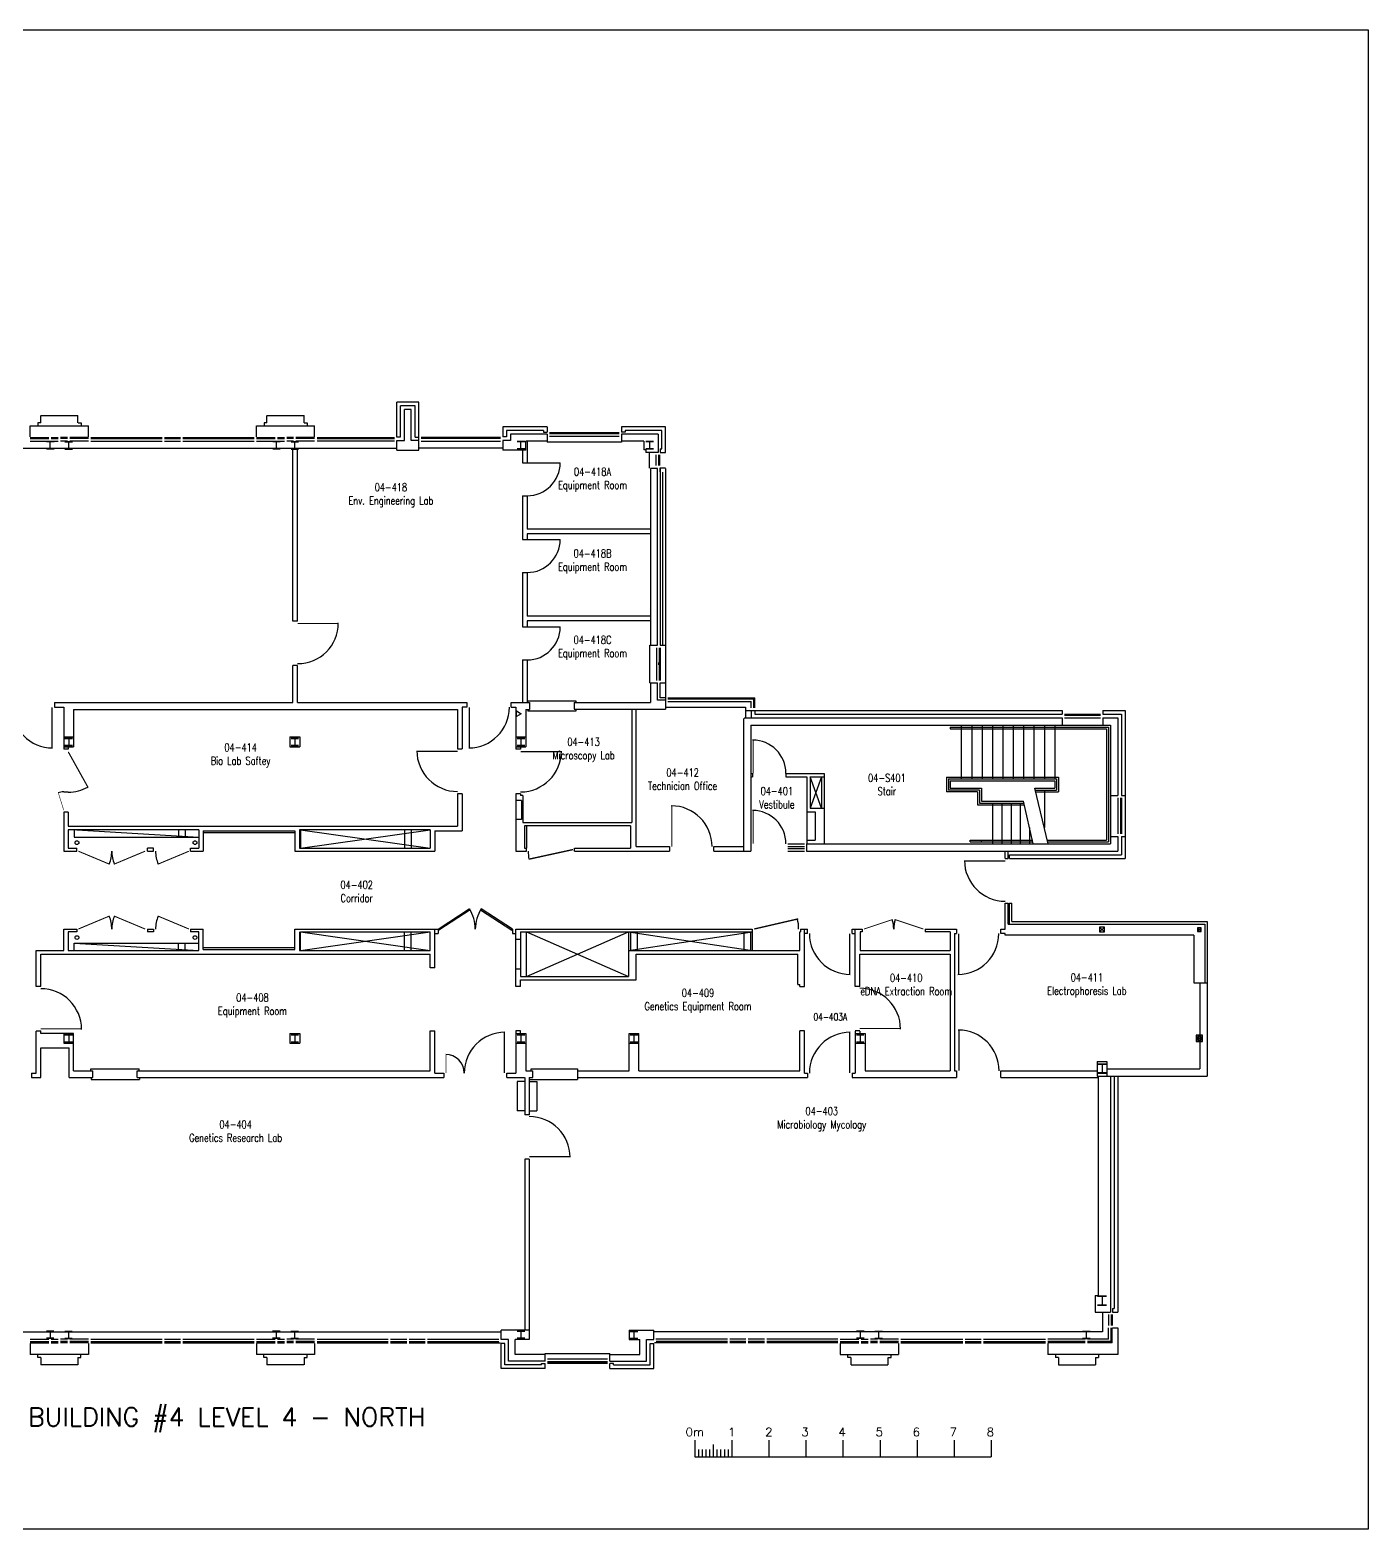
# Model space of a CAD drawing. Extents: x 11182 to 734459, y -1391328 to 152085.
# Drawn here: x 626471 to 662565, y -150949 to -110502 of the extents above; entities that cross this region are included whole.
import ezdxf
from ezdxf.enums import TextEntityAlignment as Align

# ---------------------------------------------------------------- set-up
doc = ezdxf.new("R2010")
doc.units = 0
doc.header["$LTSCALE"] = 500
doc.header["$MEASUREMENT"] = 0
doc.layers.get('0').update_dxf_attribs({"linetype": 'CONTINUOUS'})
doc.layers.add('0_Defpoints', color=106, linetype='CONTINUOUS', plot=False)
for name, color, linetype in [('0_room_data', 7, 'CONTINUOUS'), ('0_text', 7, 'CONTINUOUS'), ('1_Wall_Exist', 251, 'CONTINUOUS'), ('3_Text', 7, 'CONTINUOUS')]:
    doc.layers.add(name, color=color, linetype=linetype)
doc.styles.add('1_200', font='simplex.shx', dxfattribs={"width": 0.75, "height": 460})
doc.styles.get("Standard").update_dxf_attribs({"font": 'ROMANS', "height": 200})

# ---------------------------------------------------------------- blocks, each defined once
blk = doc.blocks.new('room_data')
at = {"layer": '3_Text', "style": '1_200', "width": 0.75}
for tag, p in [('ROOMNUM', (0, 0)), ('ROOMUSE', (0, -575))]:
    blk.add_attdef(tag, text='', height=345, dxfattribs=at).set_placement(p, align=Align.MIDDLE_CENTER)

msp = doc.modelspace()

# ---------------------------------------------------------------- linework, layer by layer
for p, q in [((644402, -148556), (644402, -149002)), ((644502, -148803), (644502, -149002)), ((644602, -148803), (644602, -149002)), ((644702, -148803), (644702, -149002)), ((644802, -148803), (644802, -149002)), ((644902, -148670), (644902, -149002)), ((645002, -148803), (645002, -149002)), ((645102, -148803), (645102, -149002)), ((645202, -148803), (645202, -149002)), ((645302, -148803), (645302, -149002)), ((645402, -148556), (645402, -149002)), ((646402, -148556), (646402, -149002)), ((647402, -148556), (647402, -149002)), ((648402, -148556), (648402, -149002)), ((649402, -148556), (649402, -149002)), ((650402, -148556), (650402, -149002)), ((651402, -148556), (651402, -149002)), ((652402, -148556), (652402, -149002)), ((644402, -149002), (652402, -149002))]:
    msp.add_line(p, q)
at = {"layer": '0_Defpoints'}
msp.add_line((546240, -110502), (662565, -110502), dxfattribs=at)
for points in [[(662565, -150949), (546240, -150949), (546240, -110502)], [(662565, -110502), (662565, -150949)]]:
    msp.add_lwpolyline(points, dxfattribs=at)
at = {"layer": '1_Wall_Exist'}
for p, q in [((626764, -121100), (626764, -120900)), ((626769, -120900), (627764, -120900)), ((627764, -121100), (627764, -120900)), ((632864, -121100), (632864, -120900)), ((632869, -120900), (633864, -120900)), ((633864, -121100), (633864, -120900)), ((636959, -120541), (636369, -120541)), ((636369, -121489), (636369, -120541)), ((636864, -120641), (636464, -120641)), ((636464, -121481), (636464, -120641)), ((636756, -120741), (636572, -120741)), ((636572, -121580), (636572, -120741)), ((636756, -121580), (636756, -120741)), ((636864, -121489), (636864, -120641)), ((636959, -121489), (636959, -120541)), ((626479, -121480), (626479, -121180)), ((626479, -121180), (628049, -121180)), ((626684, -121100), (626684, -121180)), ((626764, -121100), (626684, -121100)), ((627769, -121100), (627849, -121100)), ((627849, -121100), (627849, -121180)), ((628049, -121480), (628049, -121180)), ((632579, -121480), (632579, -121180)), ((632579, -121180), (634149, -121180)), ((632784, -121100), (632784, -121180)), ((632864, -121100), (632784, -121100)), ((633869, -121100), (633949, -121100)), ((633949, -121100), (633949, -121180)), ((634149, -121480), (634149, -121180)), ((640419, -121210), (639229, -121210)), ((639229, -121210), (639229, -121480)), ((640319, -121310), (639329, -121310)), ((639329, -121310), (639329, -121480)), ((640319, -121310), (640319, -121350)), ((640419, -121210), (640419, -121350)), ((643614, -121210), (642424, -121210)), ((642424, -121210), (642424, -121350)), ((643514, -121310), (642524, -121310)), ((642524, -121310), (642524, -121350)), ((643514, -121800), (643514, -121310)), ((643614, -121900), (643614, -121210)), ((626479, -121496), (626982, -121496)), ((626479, -121526), (626982, -121526)), ((626479, -121596), (626982, -121596)), ((627121, -121608), (626917, -121608)), ((627121, -121618), (626917, -121618)), ((627019, -121812), (627019, -121608)), ((627046, -121496), (627232, -121496)), ((627046, -121526), (627232, -121526)), ((627046, -121596), (627232, -121596)), ((627482, -121496), (627296, -121496)), ((627482, -121526), (627296, -121526)), ((627482, -121596), (627296, -121596)), ((627412, -121608), (627616, -121608)), ((627412, -121618), (627616, -121618)), ((627514, -121812), (627514, -121608)), ((628049, -121496), (627546, -121496)), ((628049, -121526), (627546, -121526)), ((628049, -121596), (627546, -121596)), ((628113, -121496), (630032, -121496)), ((628113, -121526), (630032, -121526)), ((628113, -121596), (630032, -121596)), ((630096, -121496), (630532, -121496)), ((630096, -121526), (630532, -121526)), ((630096, -121596), (630532, -121596)), ((630596, -121496), (632515, -121496)), ((630596, -121526), (632515, -121526)), ((630596, -121596), (632515, -121596)), ((632579, -121496), (633082, -121496)), ((632579, -121526), (633082, -121526)), ((632579, -121596), (633082, -121596)), ((633221, -121608), (633017, -121608)), ((633221, -121618), (633017, -121618)), ((633119, -121812), (633119, -121608)), ((633146, -121496), (633332, -121496)), ((633146, -121526), (633332, -121526)), ((633146, -121596), (633332, -121596)), ((633582, -121496), (633396, -121496)), ((633582, -121526), (633396, -121526)), ((633582, -121596), (633396, -121596)), ((633512, -121608), (633716, -121608)), ((633512, -121618), (633716, -121618)), ((633614, -121812), (633614, -121608)), ((634149, -121496), (633646, -121496)), ((634149, -121526), (633646, -121526)), ((634149, -121596), (633646, -121596)), ((634213, -121496), (636305, -121496)), ((634213, -121526), (636305, -121526)), ((636305, -121596), (634213, -121596)), ((636464, -121489), (636369, -121489)), ((636369, -121839), (636369, -121580)), ((636369, -121580), (636572, -121580)), ((636959, -121580), (636756, -121580)), ((636864, -121489), (636959, -121489)), ((636959, -121560), (636959, -121496)), ((636959, -121839), (636959, -121580)), ((639165, -121496), (637023, -121496)), ((639165, -121526), (637023, -121526)), ((637023, -121596), (639165, -121596)), ((639329, -121480), (639229, -121480)), ((639229, -121580), (639229, -121839)), ((639429, -121580), (639229, -121580)), ((640419, -121410), (639429, -121410)), ((639429, -121410), (639429, -121580)), ((639816, -121608), (639612, -121608)), ((639816, -121618), (639612, -121618)), ((639714, -121812), (639714, -121608)), ((640419, -121600), (639848, -121600)), ((639848, -121839), (639848, -121600)), ((639883, -121600), (639883, -122180)), ((640319, -121350), (640419, -121350)), ((640419, -121410), (640419, -121625)), ((642424, -121625), (640419, -121625)), ((640483, -121360), (642360, -121360)), ((640483, -121390), (642360, -121390)), ((640483, -121460), (642360, -121460)), ((642524, -121350), (642424, -121350)), ((642424, -121410), (642424, -121625)), ((643414, -121410), (642424, -121410)), ((643029, -121600), (642424, -121600)), ((643029, -121600), (643029, -121828)), ((643291, -121608), (643087, -121608)), ((643291, -121618), (643087, -121618)), ((643189, -121812), (643189, -121608)), ((643414, -121410), (643414, -121900)), ((619104, -121790), (636369, -121790)), ((627121, -121802), (626917, -121802)), ((627121, -121812), (626917, -121812)), ((627412, -121802), (627616, -121802)), ((627412, -121812), (627616, -121812)), ((633221, -121802), (633017, -121802)), ((633221, -121812), (633017, -121812)), ((633512, -121802), (633716, -121802)), ((633512, -121812), (633716, -121812)), ((633564, -126450), (633564, -121790)), ((633688, -126450), (633688, -121790)), ((636369, -121839), (636959, -121839)), ((639229, -121790), (636959, -121790)), ((639848, -121839), (639229, -121839)), ((639816, -121802), (639612, -121802)), ((639816, -121812), (639612, -121812)), ((639759, -121839), (639759, -122180)), ((643079, -121828), (643029, -121828)), ((643079, -121828), (643079, -121900)), ((643414, -121900), (643079, -121900)), ((643291, -121802), (643087, -121802)), ((643291, -121812), (643087, -121812)), ((643186, -122322), (643186, -121900)), ((643364, -122256), (643364, -121964)), ((643434, -122256), (643434, -121964)), ((643464, -122256), (643464, -121964)), ((643474, -121800), (643514, -121800)), ((643474, -121800), (643474, -121900)), ((643474, -121900), (643614, -121900)), ((639759, -122180), (640773, -122180)), ((643213, -122322), (643395, -122322)), ((643213, -122338), (643213, -127105)), ((643394, -127105), (643394, -122338)), ((643474, -122420), (643474, -122320)), ((643474, -122320), (643614, -122320)), ((643478, -127105), (643478, -122338)), ((643495, -122313), (643535, -122313)), ((643543, -127105), (643543, -122436)), ((643614, -122336), (643614, -128830)), ((639759, -123070), (639759, -124250)), ((639759, -123070), (639883, -123070)), ((639883, -123070), (639883, -123972)), ((643213, -123972), (639883, -123972)), ((639883, -124096), (639883, -124250)), ((643213, -124096), (639883, -124096)), ((639759, -124250), (640773, -124250)), ((639759, -125140), (639883, -125140)), ((639759, -125140), (639759, -126610)), ((639883, -125140), (639883, -126316)), ((633688, -126450), (633564, -126450)), ((643213, -126316), (639883, -126316)), ((639883, -126440), (639883, -126610)), ((643213, -126440), (639883, -126440)), ((639759, -126610), (640773, -126610)), ((643189, -128115), (643189, -127105)), ((643189, -127105), (643394, -127105)), ((643374, -127169), (643374, -128051)), ((643444, -127169), (643444, -128051)), ((643474, -127105), (643614, -127105)), ((643474, -127169), (643474, -128051)), ((633564, -128650), (633564, -127650)), ((633688, -127650), (633564, -127650)), ((633688, -128650), (633688, -127650)), ((639759, -127500), (639883, -127500)), ((639759, -127500), (639759, -128650)), ((639883, -127500), (639883, -128650)), ((643474, -127570), (643434, -127570)), ((643434, -127630), (643434, -127570)), ((643474, -127630), (643434, -127630)), ((643189, -128115), (643394, -128115)), ((643213, -128115), (643213, -128650)), ((643394, -128585), (643394, -128115)), ((643469, -128521), (643469, -128115)), ((643474, -128115), (643614, -128115)), ((639898, -128650), (639898, -128600)), ((639898, -128600), (641198, -128600)), ((641198, -128600), (641198, -128650)), ((643614, -128585), (643394, -128585)), ((643614, -128521), (643469, -128521)), ((643678, -128521), (646028, -128521)), ((643678, -128551), (645998, -128551)), ((643678, -128621), (645928, -128621)), ((645928, -128796), (645928, -128621)), ((645998, -128796), (645998, -128551)), ((646028, -128796), (646028, -128521)), ((627130, -128650), (633564, -128650)), ((627130, -128650), (627130, -128774)), ((627130, -128774), (627380, -128774)), ((627380, -128774), (627380, -129910)), ((627648, -128834), (638006, -128834)), ((627648, -128834), (627648, -129844)), ((633688, -128650), (638255, -128650)), ((638006, -128834), (638006, -129900)), ((638130, -128774), (638130, -129900)), ((638255, -128774), (638130, -128774)), ((638255, -128650), (638255, -128774)), ((639455, -128650), (639948, -128650)), ((639455, -128774), (639455, -128650)), ((639455, -128774), (639580, -128774)), ((639580, -128774), (639580, -129910)), ((639594, -129027), (639594, -128877)), ((639594, -128877), (639724, -128952)), ((639724, -128952), (639594, -129027)), ((639848, -128834), (639948, -128834)), ((639848, -128834), (639848, -129844)), ((639898, -128834), (639898, -128884)), ((641198, -128884), (639898, -128884)), ((639948, -128650), (639948, -128834)), ((641148, -128650), (641148, -128830)), ((641148, -128650), (643213, -128650)), ((641148, -128830), (643614, -128830)), ((641198, -128834), (641198, -128884)), ((642702, -128830), (642702, -131885)), ((642826, -132536), (642826, -128830)), ((643614, -128775), (645772, -128775)), ((645772, -128775), (645772, -129060)), ((645772, -128860), (654314, -128860)), ((645928, -128860), (645928, -129060)), ((646028, -128860), (646028, -128960)), ((646028, -128960), (654314, -128960)), ((654314, -128860), (654314, -128960)), ((654378, -128960), (655350, -128960)), ((654378, -128990), (655350, -128990)), ((655414, -128860), (655414, -128960)), ((655414, -128860), (656014, -128860)), ((655414, -128960), (655914, -128960)), ((655914, -128960), (655914, -131160)), ((656014, -128860), (656014, -132860)), ((645752, -129060), (645714, -129098)), ((645714, -129098), (645714, -132660)), ((645752, -129060), (654314, -129060)), ((645914, -129260), (645914, -132660)), ((645914, -129260), (655614, -129260)), ((651294, -129310), (655564, -129310)), ((651294, -129310), (651294, -129360)), ((651294, -129360), (655514, -129360)), ((651594, -129260), (651594, -130710)), ((651874, -129260), (651874, -130710)), ((652154, -129260), (652154, -130710)), ((652434, -129260), (652434, -130710)), ((652714, -129260), (652714, -130710)), ((652994, -129260), (652994, -130710)), ((653274, -129260), (653274, -130710)), ((653554, -129260), (653554, -130710)), ((653834, -129260), (653834, -130710)), ((654114, -129260), (654114, -130710)), ((654314, -129060), (654314, -129260)), ((654378, -129060), (655350, -129060)), ((655414, -129060), (655414, -129260)), ((655414, -129060), (655814, -129060)), ((655514, -129360), (655514, -132360)), ((655564, -129310), (655564, -132410)), ((655614, -129260), (655614, -132460)), ((655814, -129060), (655814, -131160)), ((627380, -129576), (627648, -129576)), ((627412, -129608), (627616, -129608)), ((627412, -129618), (627616, -129618)), ((627412, -129802), (627616, -129802)), ((627412, -129812), (627616, -129812)), ((627514, -129608), (627514, -129812)), ((633480, -129576), (633748, -129576)), ((633480, -129576), (633480, -129844)), ((633512, -129608), (633716, -129608)), ((633512, -129618), (633716, -129618)), ((633512, -129802), (633716, -129802)), ((633512, -129812), (633716, -129812)), ((633614, -129608), (633614, -129812)), ((633748, -129576), (633748, -129844)), ((639580, -129576), (639848, -129576)), ((639612, -129608), (639816, -129608)), ((639612, -129618), (639816, -129618)), ((639612, -129802), (639816, -129802)), ((639612, -129812), (639816, -129812)), ((639714, -129608), (639714, -129812)), ((627380, -129844), (627648, -129844)), ((627504, -129910), (627380, -129910)), ((627504, -129844), (627504, -129910)), ((633480, -129844), (633748, -129844)), ((638130, -129910), (638006, -129910)), ((639580, -129844), (639848, -129844)), ((639704, -129910), (639580, -129910)), ((639704, -129844), (639704, -129910)), ((645914, -130560), (645964, -130560)), ((645964, -130560), (645964, -130652)), ((646864, -130560), (647898, -130560)), ((646864, -130560), (646864, -130652)), ((647898, -130560), (647898, -132460)), ((645914, -130652), (645964, -130652)), ((646864, -130652), (647422, -130652)), ((647422, -130652), (647422, -132460)), ((647818, -131502), (647518, -130652)), ((647818, -130652), (647518, -131502)), ((647518, -130652), (647518, -131502)), ((647518, -130652), (647898, -130652)), ((647818, -130652), (647818, -131502)), ((651194, -130660), (654214, -130660)), ((651194, -130660), (651194, -131060)), ((651244, -130710), (654164, -130710)), ((651244, -130710), (651244, -131010)), ((652084, -131010), (651244, -131010)), ((651294, -130760), (654114, -130760)), ((651294, -130760), (651294, -130960)), ((651294, -130960), (652134, -130960)), ((652084, -131010), (652084, -131360)), ((652134, -130960), (652134, -131310)), ((653581, -130960), (654114, -130960)), ((653934, -132460), (653581, -130960)), ((653593, -131010), (654164, -131010)), ((653834, -131010), (653834, -132020)), ((654114, -130760), (654114, -130960)), ((654164, -130710), (654164, -131010)), ((654214, -130660), (654214, -131060)), ((627380, -131060), (627504, -131060)), ((638006, -131110), (638006, -131985)), ((638130, -131110), (638006, -131110)), ((638130, -131110), (638130, -132109)), ((639580, -131110), (639580, -132660)), ((639704, -131110), (639580, -131110)), ((639732, -131293), (639580, -131293)), ((639704, -131110), (639704, -131160)), ((639764, -131160), (639704, -131160)), ((639732, -131293), (639732, -131801)), ((639764, -131160), (639764, -131885)), ((652034, -131060), (651194, -131060)), ((652034, -131060), (652034, -131410)), ((652034, -131410), (653284, -131410)), ((652084, -131360), (653284, -131360)), ((652134, -131310), (653272, -131310)), ((652434, -131360), (652434, -132460)), ((652684, -131360), (652684, -132460)), ((652934, -131360), (652934, -132460)), ((653184, -131360), (653184, -132460)), ((653534, -132460), (653272, -131310)), ((653605, -131060), (654214, -131060)), ((655614, -131160), (655814, -131160)), ((655814, -131224), (655814, -132196)), ((655884, -131224), (655884, -132196)), ((655914, -131160), (656014, -131160)), ((655914, -131224), (655914, -132196)), ((627380, -131610), (627380, -132660)), ((627504, -131610), (627380, -131610)), ((627504, -131610), (627504, -131985)), ((639732, -131801), (639580, -131801)), ((647422, -131602), (647647, -131602)), ((647518, -131502), (647898, -131502)), ((647647, -131602), (647647, -132360)), ((627504, -131985), (638006, -131985)), ((631022, -132080), (627504, -132080)), ((627504, -132080), (627504, -132580)), ((627664, -132080), (627664, -132280)), ((627736, -132080), (631022, -132280)), ((630474, -132080), (630474, -132280)), ((630654, -132080), (630654, -132280)), ((631022, -132080), (631022, -132580)), ((631146, -132109), (631146, -132660)), ((631146, -132109), (633614, -132109)), ((631146, -132159), (633614, -132159)), ((633614, -132109), (633614, -132660)), ((637264, -132080), (633738, -132080)), ((633738, -132080), (633738, -132580)), ((633764, -132580), (637264, -132080)), ((633764, -132080), (637264, -132580)), ((633764, -132080), (633764, -132580)), ((636574, -132080), (636574, -132580)), ((636754, -132080), (636754, -132580)), ((637264, -132080), (637264, -132580)), ((637388, -132109), (638130, -132109)), ((637388, -132109), (637388, -132660)), ((639764, -131885), (642702, -131885)), ((642666, -131980), (639814, -131980)), ((639814, -131980), (639814, -132580)), ((639864, -131980), (639864, -132580)), ((642666, -131980), (642666, -132580)), ((653434, -132020), (653434, -132460)), ((655614, -132260), (655814, -132260)), ((655814, -132260), (655814, -132660)), ((655914, -132260), (656014, -132260)), ((655914, -132260), (655914, -132760)), ((627380, -132660), (627737, -132660)), ((627504, -132580), (627737, -132580)), ((627664, -132280), (631022, -132280)), ((627737, -132660), (627737, -132580)), ((629637, -132660), (629637, -132580)), ((629799, -132580), (629637, -132580)), ((629637, -132660), (629799, -132660)), ((629799, -132660), (629799, -132580)), ((630799, -132660), (630799, -132580)), ((630799, -132580), (631022, -132580)), ((630799, -132660), (631146, -132660)), ((633614, -132660), (637388, -132660)), ((633738, -132580), (637264, -132580)), ((639580, -132660), (639860, -132660)), ((639814, -132580), (639864, -132580)), ((639860, -132660), (639860, -132580)), ((641160, -132660), (641160, -132580)), ((641160, -132580), (642666, -132580)), ((641160, -132660), (643720, -132660)), ((642826, -132536), (643720, -132536)), ((643720, -132536), (643720, -132660)), ((644920, -132536), (645714, -132536)), ((644920, -132660), (644920, -132536)), ((644920, -132660), (645914, -132660)), ((646914, -132460), (647364, -132460)), ((646914, -132535), (647364, -132535)), ((646914, -132585), (647364, -132585)), ((646914, -132660), (647364, -132660)), ((647414, -132460), (655614, -132460)), ((647414, -132460), (647414, -132660)), ((647414, -132660), (655814, -132660)), ((647422, -132360), (647647, -132360)), ((651834, -132360), (653522, -132360)), ((651834, -132410), (651834, -132360)), ((651834, -132410), (653522, -132410)), ((652134, -132410), (652134, -132360)), ((652779, -132860), (652779, -132660)), ((652854, -132860), (652854, -132660)), ((653922, -132360), (655514, -132360)), ((653922, -132410), (655564, -132410)), ((652779, -132860), (652854, -132860)), ((652890, -132860), (652890, -132760)), ((652890, -132760), (655914, -132760)), ((652890, -132860), (656014, -132860)), ((652779, -134760), (652779, -134060)), ((652779, -134060), (652854, -134060)), ((652854, -134625), (652854, -134060)), ((652890, -134625), (652890, -134060)), ((652890, -134060), (652954, -134060)), ((652954, -134561), (652954, -134060)), ((652854, -134625), (658164, -134625)), ((652954, -134561), (658228, -134561)), ((658164, -134625), (658164, -136219)), ((658228, -134561), (658228, -138731)), ((627380, -135340), (627380, -134760)), ((627380, -134760), (627737, -134760)), ((627504, -134840), (627504, -135340)), ((627737, -134840), (627504, -134840)), ((627737, -134760), (627737, -134840)), ((629637, -134760), (629799, -134760)), ((629637, -134760), (629637, -134840)), ((629799, -134840), (629637, -134840)), ((629799, -134760), (629799, -134840)), ((630799, -134760), (630799, -134840)), ((630799, -134760), (631146, -134760)), ((631022, -134840), (630799, -134840)), ((631022, -135340), (631022, -134840)), ((631146, -135311), (631146, -134760)), ((633614, -135311), (633614, -134760)), ((633614, -134760), (637484, -134760)), ((633738, -134840), (633738, -135340)), ((633764, -135340), (637264, -134840)), ((633764, -134840), (637264, -135340)), ((633764, -134840), (637264, -134840)), ((633764, -135340), (633764, -134840)), ((636574, -135340), (636574, -134840)), ((636754, -135340), (636754, -134840)), ((637264, -135340), (637264, -134840)), ((637388, -135810), (637388, -134760)), ((637388, -134884), (637484, -134884)), ((637484, -134760), (637484, -134884)), ((639484, -134760), (639484, -134884)), ((639484, -134884), (639580, -134884)), ((639580, -134760), (645956, -134760)), ((639580, -136310), (639580, -134760)), ((639704, -135040), (639580, -135040)), ((639704, -134840), (645956, -134840)), ((639704, -134840), (639704, -136040)), ((639864, -136040), (642614, -134840)), ((639864, -134840), (642614, -136040)), ((639864, -136040), (639864, -134840)), ((642614, -135340), (645948, -134840)), ((642614, -134840), (645948, -135340)), ((642614, -134840), (642614, -136040)), ((642674, -134840), (642674, -135340)), ((642854, -134840), (642854, -135340)), ((645724, -134840), (645724, -135338)), ((645904, -134840), (645904, -135338)), ((645948, -134840), (645948, -135340)), ((645956, -134760), (645956, -134840)), ((647240, -135340), (647240, -134840)), ((647240, -134840), (647256, -134840)), ((647256, -134760), (647256, -134840)), ((647256, -134760), (647447, -134760)), ((647364, -136310), (647364, -134760)), ((647447, -134884), (647364, -134884)), ((647447, -134884), (647447, -134760)), ((648647, -134760), (648921, -134760)), ((648647, -134884), (648647, -134760)), ((648647, -134884), (648730, -134884)), ((648730, -136310), (648730, -134760)), ((648864, -134840), (648864, -135340)), ((648921, -134840), (648864, -134840)), ((648921, -134760), (648921, -134840)), ((650621, -134760), (650621, -134840)), ((650621, -134760), (651463, -134760)), ((651289, -134840), (650621, -134840)), ((651289, -134840), (651289, -135340)), ((651413, -134884), (651413, -138586)), ((651413, -134884), (651463, -134884)), ((651463, -134760), (651463, -134884)), ((652663, -134760), (652779, -134760)), ((652663, -134884), (652663, -134760)), ((652779, -134884), (652663, -134884)), ((652779, -134925), (652779, -134884)), ((657864, -134925), (652779, -134925)), ((655325, -134711), (655452, -134838)), ((655452, -134711), (655325, -134838)), ((655325, -134711), (655325, -134838)), ((655452, -134711), (655325, -134711)), ((655325, -134838), (655452, -134838)), ((655452, -134838), (655452, -134711)), ((657864, -134925), (657864, -136210)), ((657963, -134724), (658065, -134826)), ((657963, -134826), (658065, -134724)), ((657963, -134724), (657963, -134826)), ((658065, -134724), (657963, -134724)), ((657963, -134826), (658065, -134826)), ((658065, -134826), (658065, -134724)), ((626638, -136310), (626638, -135340)), ((626638, -135340), (627380, -135340)), ((626762, -136310), (626762, -135435)), ((626762, -135435), (637264, -135435)), ((627504, -135340), (631022, -135340)), ((627664, -135140), (631022, -135340)), ((627664, -135140), (631022, -135140)), ((627664, -135340), (627664, -135140)), ((630474, -135340), (630474, -135140)), ((630654, -135340), (630654, -135140)), ((631146, -135261), (633614, -135261)), ((631146, -135311), (633614, -135311)), ((633738, -135340), (637264, -135340)), ((637264, -135810), (637264, -135435)), ((642614, -135340), (647240, -135340)), ((642826, -135435), (647180, -135435)), ((642826, -136135), (642826, -135435)), ((647180, -136260), (647180, -135435)), ((648854, -135435), (651289, -135435)), ((648854, -136310), (648854, -135435)), ((648864, -135340), (651289, -135340)), ((651289, -135435), (651289, -138586)), ((637388, -135810), (637264, -135810)), ((639704, -135840), (639580, -135840)), ((639704, -136040), (642614, -136040)), ((639704, -136135), (642826, -136135)), ((639704, -136310), (639704, -136135)), ((647180, -136260), (647240, -136260)), ((647240, -136310), (647240, -136260)), ((657864, -136210), (658223, -136210)), ((658026, -136219), (658026, -137627)), ((626762, -136310), (626638, -136310)), ((639704, -136310), (639580, -136310)), ((647240, -136310), (647364, -136310)), ((648854, -136310), (648730, -136310)), ((626638, -137510), (626762, -137510)), ((626638, -138646), (626638, -137520)), ((626762, -137576), (626762, -137510)), ((637264, -138586), (637264, -137510)), ((637264, -137510), (637388, -137510)), ((637388, -138646), (637388, -137510)), ((639580, -137510), (639580, -138646)), ((639704, -137510), (639580, -137510)), ((639704, -137576), (639704, -137510)), ((647240, -138586), (647240, -137510)), ((647364, -137510), (647240, -137510)), ((647364, -138646), (647364, -137510)), ((648854, -137510), (648730, -137510)), ((648730, -137520), (648730, -138646)), ((648854, -137520), (648854, -137576)), ((627648, -137576), (626762, -137576)), ((627380, -137576), (627380, -137844)), ((627380, -137844), (627648, -137844)), ((627412, -137608), (627616, -137608)), ((627412, -137618), (627616, -137618)), ((627412, -137802), (627616, -137802)), ((627412, -137812), (627616, -137812)), ((627514, -137608), (627514, -137812)), ((627648, -138586), (627648, -137576)), ((633480, -137576), (633748, -137576)), ((633480, -137576), (633480, -137844)), ((633480, -137844), (633748, -137844)), ((633512, -137608), (633716, -137608)), ((633512, -137618), (633716, -137618)), ((633512, -137802), (633716, -137802)), ((633512, -137812), (633716, -137812)), ((633614, -137608), (633614, -137812)), ((633748, -137576), (633748, -137844)), ((639580, -137576), (639848, -137576)), ((639580, -137844), (639848, -137844)), ((639612, -137608), (639816, -137608)), ((639612, -137618), (639816, -137618)), ((639612, -137802), (639816, -137802)), ((639612, -137812), (639816, -137812)), ((639714, -137608), (639714, -137812)), ((639848, -137576), (639848, -138586)), ((642630, -138586), (642630, -137576)), ((642630, -137576), (642898, -137576)), ((642630, -137844), (642898, -137844)), ((642662, -137608), (642866, -137608)), ((642662, -137618), (642866, -137618)), ((642662, -137802), (642866, -137802)), ((642662, -137812), (642866, -137812)), ((642764, -137608), (642764, -137812)), ((642898, -138586), (642898, -137576)), ((648730, -137576), (648998, -137576)), ((648730, -137844), (648998, -137844)), ((648762, -137608), (648966, -137608)), ((648762, -137618), (648966, -137618)), ((648762, -137802), (648966, -137802)), ((648762, -137812), (648966, -137812)), ((648864, -137608), (648864, -137812)), ((648998, -137576), (648998, -138586)), ((657931, -137627), (657931, -137793)), ((658097, -137627), (657931, -137627)), ((657931, -137793), (658097, -137793)), ((658065, -137659), (657963, -137659)), ((657963, -137659), (657963, -137761)), ((657963, -137761), (658065, -137659)), ((657963, -137659), (658065, -137761)), ((657963, -137761), (658065, -137761)), ((658026, -137793), (658026, -138529)), ((658065, -137761), (658065, -137659)), ((658097, -137793), (658097, -137627)), ((626762, -138770), (626762, -137970)), ((626762, -137970), (627524, -137970)), ((627524, -138770), (627524, -137970)), ((626513, -138646), (626513, -138770)), ((626513, -138646), (626638, -138646)), ((627648, -138586), (628164, -138586)), ((628114, -138536), (629414, -138536)), ((628114, -138586), (628114, -138536)), ((628164, -138770), (628164, -138586)), ((629364, -138770), (629364, -138586)), ((629364, -138586), (637264, -138586)), ((629414, -138586), (629414, -138536)), ((637388, -138646), (637634, -138646)), ((637634, -138646), (637634, -138770)), ((639334, -138646), (639580, -138646)), ((639334, -138770), (639334, -138646)), ((639848, -138586), (640039, -138586)), ((639989, -138536), (641239, -138536)), ((639989, -138586), (639989, -138536)), ((640039, -138770), (640039, -138586)), ((641239, -138536), (641239, -138820)), ((641239, -138586), (642630, -138586)), ((642898, -138586), (647240, -138586)), ((647364, -138646), (647447, -138646)), ((647447, -138646), (647447, -138770)), ((648647, -138646), (648647, -138770)), ((648647, -138646), (648730, -138646)), ((648998, -138586), (651289, -138586)), ((651413, -138586), (651463, -138586)), ((651463, -138586), (651463, -138770)), ((652663, -138770), (652663, -138586)), ((652663, -138586), (655255, -138586)), ((655255, -138337), (655523, -138337)), ((655255, -138337), (655255, -138726)), ((655255, -138726), (655614, -138726)), ((655264, -138395), (655514, -138395)), ((655264, -138405), (655514, -138405)), ((655264, -138635), (655514, -138635)), ((655264, -138645), (655514, -138645)), ((655289, -138726), (655289, -144644)), ((655389, -138395), (655389, -138645)), ((655523, -138337), (655523, -138726)), ((655523, -138529), (658026, -138529)), ((655614, -138726), (655614, -145100)), ((655614, -138731), (658228, -138731)), ((626513, -138770), (626762, -138770)), ((627524, -138770), (628164, -138770)), ((628124, -138770), (628124, -138820)), ((628124, -138820), (629424, -138820)), ((629364, -138770), (637634, -138770)), ((629424, -138770), (629424, -138820)), ((639334, -138770), (639810, -138770)), ((639615, -138870), (639615, -139670)), ((639815, -138870), (639615, -138870)), ((639815, -138770), (639815, -139770)), ((639934, -138770), (640039, -138770)), ((639939, -138770), (639939, -139770)), ((639939, -138820), (641239, -138820)), ((639939, -138870), (640139, -138870)), ((640139, -138870), (640139, -139670)), ((641239, -138770), (647447, -138770)), ((648647, -138770), (651463, -138770)), ((652663, -138770), (655289, -138770)), ((655714, -138741), (655714, -145000)), ((655814, -138741), (655714, -138741)), ((655814, -138741), (655814, -145100)), ((639815, -139670), (639615, -139670)), ((639939, -139770), (639815, -139770)), ((639939, -139670), (640139, -139670)), ((639815, -140970), (639815, -145576)), ((639939, -140970), (639815, -140970)), ((639939, -140970), (639939, -145576)), ((655206, -144644), (655289, -144644)), ((655206, -144644), (655206, -145100)), ((655264, -144660), (655514, -144660)), ((655264, -144670), (655514, -144670)), ((655389, -144660), (655389, -144910)), ((655206, -145100), (655614, -145100)), ((655264, -144900), (655514, -144900)), ((655264, -144910), (655514, -144910)), ((655401, -145100), (655401, -145630)), ((655564, -145164), (655564, -145456)), ((655634, -145164), (655634, -145456)), ((655664, -145164), (655664, -145456)), ((655674, -145000), (655714, -145000)), ((655674, -145000), (655674, -145100)), ((655674, -145100), (655814, -145100)), ((627116, -145608), (626912, -145608)), ((627014, -145608), (627014, -145812)), ((627407, -145608), (627611, -145608)), ((627509, -145608), (627509, -145812)), ((633216, -145608), (633012, -145608)), ((633114, -145608), (633114, -145812)), ((633507, -145608), (633711, -145608)), ((633609, -145608), (633609, -145812)), ((639939, -145581), (639179, -145581)), ((639179, -145840), (639179, -145581)), ((639816, -145608), (639612, -145608)), ((639714, -145608), (639714, -145812)), ((639939, -145581), (639939, -145840)), ((642630, -145581), (642630, -145840)), ((642630, -145581), (643299, -145581)), ((642662, -145608), (642866, -145608)), ((642764, -145608), (642764, -145812)), ((643299, -145840), (643299, -145581)), ((648971, -145608), (648767, -145608)), ((648869, -145608), (648869, -145812)), ((649262, -145608), (649466, -145608)), ((649364, -145608), (649364, -145812)), ((654862, -145608), (655066, -145608)), ((654964, -145608), (654964, -145812)), ((655564, -145824), (655564, -145520)), ((655634, -145894), (655634, -145520)), ((655664, -145924), (655664, -145520)), ((655674, -145520), (655814, -145520)), ((655814, -145520), (655814, -146240)), ((624496, -145630), (639179, -145630)), ((626479, -145824), (626982, -145824)), ((626479, -145894), (626982, -145894)), ((626479, -145924), (626982, -145924)), ((626479, -145940), (626479, -146240)), ((627116, -145618), (626912, -145618)), ((627116, -145802), (626912, -145802)), ((627116, -145812), (626912, -145812)), ((627046, -145824), (627232, -145824)), ((627046, -145894), (627232, -145894)), ((627046, -145924), (627232, -145924)), ((627482, -145824), (627296, -145824)), ((627482, -145894), (627296, -145894)), ((627482, -145924), (627296, -145924)), ((627407, -145618), (627611, -145618)), ((627407, -145802), (627611, -145802)), ((627407, -145812), (627611, -145812)), ((628049, -145824), (627546, -145824)), ((628049, -145894), (627546, -145894)), ((628049, -145924), (627546, -145924)), ((628049, -145940), (628049, -146240)), ((628113, -145824), (630032, -145824)), ((628113, -145894), (630032, -145894)), ((628113, -145924), (630032, -145924)), ((630096, -145824), (630532, -145824)), ((630096, -145894), (630532, -145894)), ((630096, -145924), (630532, -145924)), ((630596, -145824), (632515, -145824)), ((630596, -145894), (632515, -145894)), ((630596, -145924), (632515, -145924)), ((632579, -145824), (633082, -145824)), ((632579, -145894), (633082, -145894)), ((632579, -145924), (633082, -145924)), ((632579, -145940), (632579, -146240)), ((633216, -145618), (633012, -145618)), ((633216, -145802), (633012, -145802)), ((633216, -145812), (633012, -145812)), ((633146, -145824), (633332, -145824)), ((633146, -145894), (633332, -145894)), ((633146, -145924), (633332, -145924)), ((633582, -145824), (633396, -145824)), ((633582, -145894), (633396, -145894)), ((633582, -145924), (633396, -145924)), ((633507, -145618), (633711, -145618)), ((633507, -145802), (633711, -145802)), ((633507, -145812), (633711, -145812)), ((634149, -145824), (633646, -145824)), ((634149, -145894), (633646, -145894)), ((634149, -145924), (633646, -145924)), ((634149, -145940), (634149, -146240)), ((634213, -145824), (636132, -145824)), ((634213, -145894), (636132, -145894)), ((634213, -145924), (636132, -145924)), ((636196, -145824), (636632, -145824)), ((636196, -145894), (636632, -145894)), ((636196, -145924), (636632, -145924)), ((636696, -145824), (637132, -145824)), ((636696, -145894), (637132, -145894)), ((636696, -145924), (637132, -145924)), ((637196, -145824), (639122, -145824)), ((637196, -145894), (639115, -145894)), ((637196, -145924), (639164, -145924)), ((639379, -145840), (639179, -145840)), ((639279, -145940), (639179, -145940)), ((639179, -146620), (639179, -145940)), ((639279, -146520), (639279, -145940)), ((639379, -146420), (639379, -145840)), ((639559, -146240), (639559, -145840)), ((639939, -145840), (639559, -145840)), ((639816, -145618), (639612, -145618)), ((639816, -145802), (639612, -145802)), ((639816, -145812), (639612, -145812)), ((642630, -145840), (642919, -145840)), ((642662, -145618), (642866, -145618)), ((642662, -145802), (642866, -145802)), ((642662, -145812), (642866, -145812)), ((642919, -146240), (642919, -145840)), ((643099, -145840), (643299, -145840)), ((643099, -146420), (643099, -145840)), ((643199, -146520), (643199, -145940)), ((643199, -145940), (643299, -145940)), ((655401, -145630), (643299, -145630)), ((643299, -146620), (643299, -145940)), ((645282, -145924), (643314, -145924)), ((645282, -145824), (643355, -145824)), ((645282, -145894), (643363, -145894)), ((645782, -145824), (645346, -145824)), ((645782, -145894), (645346, -145894)), ((645782, -145924), (645346, -145924)), ((646282, -145824), (645846, -145824)), ((646282, -145894), (645846, -145894)), ((646282, -145924), (645846, -145924)), ((648265, -145824), (646346, -145824)), ((648265, -145894), (646346, -145894)), ((648265, -145924), (646346, -145924)), ((648329, -145824), (648832, -145824)), ((648329, -145894), (648832, -145894)), ((648329, -145924), (648832, -145924)), ((648329, -145940), (648329, -146240)), ((648971, -145618), (648767, -145618)), ((648971, -145802), (648767, -145802)), ((648971, -145812), (648767, -145812)), ((648896, -145824), (649082, -145824)), ((648896, -145894), (649082, -145894)), ((648896, -145924), (649082, -145924)), ((649332, -145824), (649146, -145824)), ((649332, -145894), (649146, -145894)), ((649332, -145924), (649146, -145924)), ((649262, -145618), (649466, -145618)), ((649262, -145802), (649466, -145802)), ((649262, -145812), (649466, -145812)), ((649899, -145824), (649396, -145824)), ((649899, -145894), (649396, -145894)), ((649899, -145924), (649396, -145924)), ((649899, -145940), (649899, -146240)), ((649963, -145824), (651632, -145824)), ((649963, -145894), (651632, -145894)), ((649963, -145924), (651632, -145924)), ((651696, -145824), (652132, -145824)), ((651696, -145894), (652132, -145894)), ((651696, -145924), (652132, -145924)), ((652196, -145824), (653865, -145824)), ((652196, -145894), (653865, -145894)), ((652196, -145924), (653865, -145924)), ((654932, -145824), (653929, -145824)), ((654932, -145894), (653929, -145894)), ((654932, -145924), (653929, -145924)), ((653929, -145940), (653929, -146240)), ((654862, -145618), (655066, -145618)), ((654862, -145802), (655066, -145802)), ((654862, -145812), (655066, -145812)), ((655564, -145824), (654996, -145824)), ((655634, -145894), (654996, -145894)), ((655664, -145924), (654996, -145924)), ((628049, -146240), (626479, -146240)), ((626679, -146320), (626679, -146240)), ((626759, -146320), (626679, -146320)), ((626764, -146320), (626764, -146520)), ((627764, -146320), (627844, -146320)), ((627764, -146320), (627764, -146520)), ((627844, -146320), (627844, -146240)), ((634149, -146240), (632579, -146240)), ((632779, -146320), (632779, -146240)), ((632859, -146320), (632779, -146320)), ((632864, -146320), (632864, -146520)), ((633864, -146320), (633944, -146320)), ((633864, -146320), (633864, -146520)), ((633944, -146320), (633944, -146240)), ((640369, -146240), (639559, -146240)), ((640369, -146235), (640369, -146210)), ((640369, -146210), (642109, -146210)), ((640369, -146420), (640369, -146240)), ((642045, -146370), (640433, -146370)), ((642109, -146235), (642109, -146210)), ((642109, -146420), (642109, -146240)), ((642109, -146240), (642919, -146240)), ((648329, -146240), (649899, -146240)), ((648534, -146320), (648534, -146240)), ((648614, -146320), (648534, -146320)), ((648614, -146320), (648614, -146520)), ((649614, -146320), (649614, -146520)), ((649619, -146320), (649699, -146320)), ((649699, -146320), (649699, -146240)), ((655814, -146240), (653929, -146240)), ((654134, -146240), (654134, -146320)), ((654214, -146320), (654134, -146320)), ((654214, -146320), (654214, -146520)), ((655214, -146320), (655294, -146320)), ((655214, -146320), (655214, -146520)), ((655294, -146240), (655294, -146320)), ((627759, -146520), (626764, -146520)), ((633859, -146520), (632864, -146520)), ((640369, -146620), (639179, -146620)), ((640269, -146520), (639279, -146520)), ((640369, -146420), (639379, -146420)), ((640269, -146520), (640269, -146480)), ((640269, -146480), (640369, -146480)), ((640369, -146620), (640369, -146480)), ((642045, -146440), (640433, -146440)), ((642045, -146470), (640433, -146470)), ((642045, -146480), (640433, -146480)), ((642109, -146420), (643099, -146420)), ((642209, -146480), (642109, -146480)), ((642109, -146620), (642109, -146480)), ((642109, -146620), (643299, -146620)), ((642209, -146520), (642209, -146480)), ((642209, -146520), (643199, -146520)), ((648619, -146520), (649614, -146520)), ((654219, -146520), (655214, -146520))]:
    msp.add_line(p, q, dxfattribs=at)
for points, const_width in [([(633688, -126516), (634788, -126516)], 33), ([(627063, -128774), (627063, -129874)], 33), ([(638321, -128774), (638321, -129874)], 33), ([(645977, -130560), (645977, -129660)], 27), ([(627504, -129982), (628039, -130943)], 33), ([(638006, -129966), (636906, -129966)], 33), ([(639704, -129976), (640804, -129976)], 33), ([(627380, -131552), (627232, -131075)], 15), ([(643786, -132536), (643786, -131436)], 33), ([(645977, -132460), (645977, -131560)], 27), ([(627776, -132660), (628619, -133013)], 27.4), ([(629576, -132660), (628733, -133013)], 27.4), ([(630759, -132660), (629916, -133013)], 27.4), ([(641120, -132616), (639929, -132876)], 36.5), ([(652779, -132926), (651679, -132926)], 33), ([(627776, -134760), (628619, -134407)], 27.4), ([(629576, -134760), (628733, -134407)], 27.4), ([(630759, -134760), (629916, -134407)], 27.4), ([(646006, -134760), (647193, -134486)], 36.5), ([(648971, -134760), (649742, -134503)], 24.4), ([(650571, -134760), (649800, -134503)], 24.4), ([(648580, -134884), (648580, -135984)], 33), ([(651520, -134884), (651520, -135984)], 33), ([(626762, -137453), (627862, -137453)], 33), ([(648854, -137443), (649954, -137443)], 33), ([(651530, -138586), (651530, -137486)], 33), ([(639267, -138646), (639267, -137546)], 33), ([(648580, -138646), (648580, -137546)], 33), ([(637691, -138646), (637691, -138146)], 15), ([(639939, -140903), (641039, -140903)], 33)]:
    msp.add_lwpolyline(points, dxfattribs=dict(at, const_width=const_width))
for points in [[(638322, -134215), (638341, -134243), (637502, -134788), (637484, -134760)], [(638645, -134215), (638627, -134243), (639465, -134788), (639484, -134760)]]:
    msp.add_lwpolyline(points, close=True, dxfattribs=at)
for centre in [(627738, -132430), (630922, -132430), (627738, -134990), (630922, -134990)]:
    msp.add_circle(centre, 50, dxfattribs=at)
for centre, radius, start, end in [((639883, -122180), 890, 270, 0), ((639883, -124250), 890, 270, 0), ((633688, -126500), 1100, 270, 0), ((639883, -126610), 890, 270, 0), ((627080, -128774), 1100, 180, 270), ((638305, -128774), 1100, 270, 0), ((645964, -130560), 900, 0, 90), ((638006, -129950), 1100, 180, 270), ((639704, -129960), 1100, 270, 0), ((627504, -129966), 1100, 270, 298.7116), ((627380, -131560), 500, 90, 106.9632), ((643770, -132536), 1100, 0, 90), ((645964, -132460), 900, 0, 90), ((627763, -132660), 914, 337.6198, 0), ((629590, -132660), 914, 180, 202.3802), ((630773, -132660), 914, 180, 202.3802), ((641128, -132660), 1218, 180, 190.2268), ((652779, -132910), 1100, 180, 270), ((637484, -134760), 1000, 0, 33.0025), ((639484, -134760), 1000, 146.9975, 180), ((627763, -134760), 914, 0, 22.3802), ((629590, -134760), 914, 157.6198, 180), ((630773, -134760), 914, 157.6198, 180), ((645987, -134760), 1218, 0, 12.8067), ((648959, -134760), 812, 0, 18.1253), ((650583, -134760), 812, 161.8747, 180), ((648597, -134884), 1100, 180, 270), ((651503, -134884), 1100, 270, 0), ((626762, -137470), 1100, 0, 90), ((648854, -137460), 1100, 0, 90), ((651513, -138586), 1100, 0, 90), ((639284, -138646), 1100, 90, 180), ((648597, -138646), 1100, 90, 180), ((637684, -138646), 500, 0, 90), ((639939, -140920), 1100, 0, 90)]:
    msp.add_arc(centre, radius, start, end, dxfattribs=at)

# ---------------------------------------------------------------- block references
at = {"layer": '0_room_data'}
for p, xscale, yscale, zscale, values in [((641645, -122420), 0.626945779901152, 0.626945779901152, 0.626945779901152, {'ROOMNUM': '04-418A', 'ROOMUSE': 'Equipment Room'}), ((636206, -122841), 0.626945779901152, 0.626945779901152, 0.626945779901152, {'ROOMNUM': '04-418', 'ROOMUSE': 'Env. Engineering Lab'}), ((641645, -124626), 0.626945779901152, 0.626945779901152, 0.626945779901152, {'ROOMNUM': '04-418B', 'ROOMUSE': 'Equipment Room'}), ((641645, -126957), 0.626945779901152, 0.626945779901152, 0.626945779901152, {'ROOMNUM': '04-418C', 'ROOMUSE': 'Equipment Room'}), ((632152, -129859), 0.626945779901152, 0.626945779901152, 0.626945779901152, {'ROOMNUM': '04-414', 'ROOMUSE': 'Bio Lab Saftey'}), ((641403, -129712), 0.626945779901152, 0.626945779901152, 0.626945779901152, {'ROOMNUM': '04-413', 'ROOMUSE': 'Microscopy Lab'}), ((644075, -130539), 0.626945779901152, 0.626945779901152, 0.626945779901152, {'ROOMNUM': '04-412', 'ROOMUSE': 'Technician Office'}), ((649585, -130682), 0.626945779901152, 0.626945779901152, 0.626945779901152, {'ROOMNUM': '04-S401', 'ROOMUSE': 'Stair'}), ((646618, -131038), 0.626945779901152, 0.626945779901152, 0.626945779901152, {'ROOMNUM': '04-401', 'ROOMUSE': 'Vestibule'}), ((635284, -133566), 0.626945779901152, 0.626945779901152, 0.626945779901152, {'ROOMNUM': '04-402', 'ROOMUSE': 'Corridor'}), ((650107, -136077), 0.626945779901152, 0.626945779901152, 0.626945779901152, {'ROOMNUM': '04-410', 'ROOMUSE': 'eDNA Extraction Room'}), ((654981, -136066), 0.626945779901152, 0.626945779901152, 0.626945779901152, {'ROOMNUM': '04-411', 'ROOMUSE': 'Electrophoresis Lab'}), ((632472, -136611), 0.626945779901152, 0.626945779901152, 0.626945779901152, {'ROOMNUM': '04-408', 'ROOMUSE': 'Equipment Room'}), ((644491, -136484), 0.626945779901152, 0.626945779901152, 0.626945779901152, {'ROOMNUM': '04-409', 'ROOMUSE': 'Genetics Equipment Room'}), ((648061, -137129), 0.5669495846178536, 0.5669495846178536, 0.5669495846178536, {'ROOMNUM': '04-403A'}), ((632017, -140032), 0.626945779901152, 0.626945779901152, 0.626945779901152, {'ROOMNUM': '04-404', 'ROOMUSE': 'Genetics Research Lab'}), ((647829, -139672), 0.626945779901152, 0.626945779901152, 0.626945779901152, {'ROOMNUM': '04-403', 'ROOMUSE': 'Microbiology Mycology'})]:
    msp.add_blockref('room_data', p, dxfattribs=dict(at, xscale=xscale, yscale=yscale, zscale=zscale)).add_auto_attribs(values)

# ---------------------------------------------------------------- texts
at = {"layer": '0_text'}
msp.add_text('LAB BUILDING #4 LEVEL 4 - NORTH', height=500, rotation=0, dxfattribs=at).set_placement((624875, -148175))
for s, p in [('0m', (644402, -148331)), ('1', (645402, -148331)), ('2', (646402, -148331)), ('3', (647379, -148331)), ('4', (648379, -148331)), ('5', (649379, -148331)), ('6', (650379, -148331)), ('7', (651379, -148331)), ('8', (652379, -148331))]:
    msp.add_text(s, height=231, rotation=0, dxfattribs=at).set_placement(p, align=Align.MIDDLE_CENTER)

doc.saveas('drawing.dxf')
